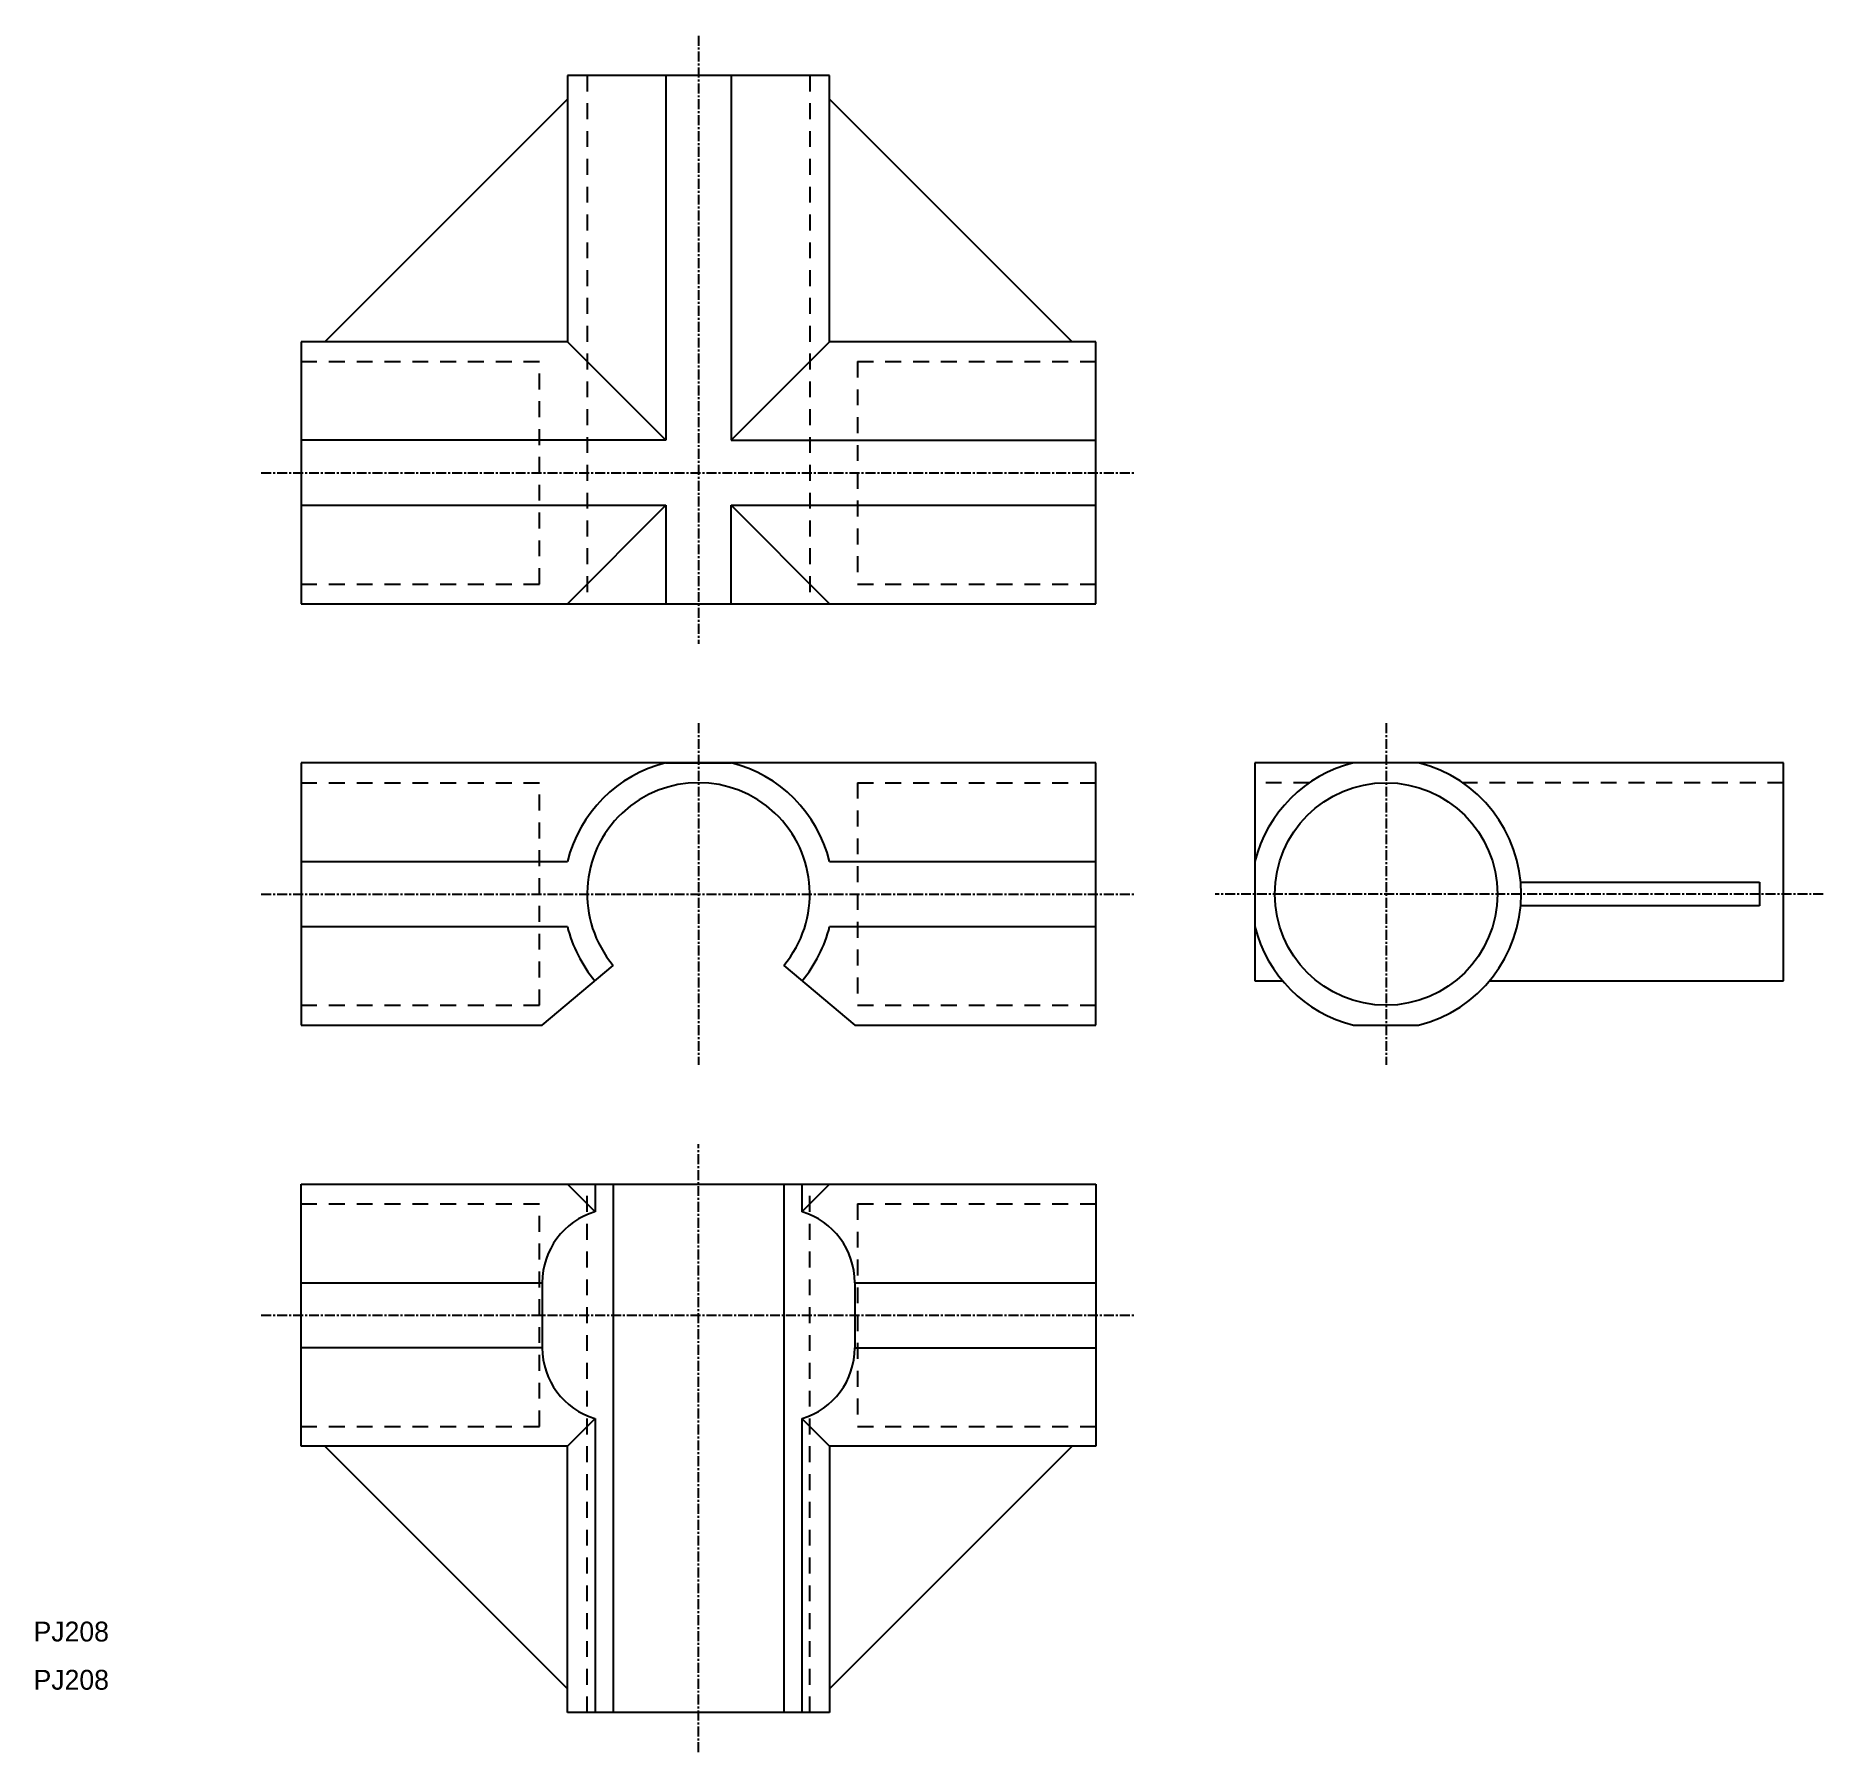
# Model space of a CAD drawing. Extents: x 3 to 228, y 32 to 248.
import ezdxf

# ---------------------------------------------------------------- set-up
doc = ezdxf.new("R2010")
doc.units = 0
doc.linetypes.add('CENTER', pattern=[2, 1.25, -0.25, 0.25, -0.25])
doc.linetypes.add('DASHED', pattern=[3.5, 2, -1.5])
doc.layers.get('0').update_dxf_attribs({"linetype": 'CONTINUOUS'})
doc.layers.add('CENTER', color=1, linetype='CENTER')

msp = doc.modelspace()

# ---------------------------------------------------------------- linework, layer by layer
at = {"color": 7, "linetype": 'CONTINUOUS'}
for p, q in [((103, 242.5), (70, 242.5)), ((70, 242.5), (70, 209)), ((82.41, 242.5), (82.41, 196.59)), ((90.59, 242.5), (90.59, 196.59)), ((103, 209), (103, 242.5)), ((39.5, 209), (70, 239.5)), ((133.5, 209), (103, 239.5)), ((70, 209), (36.5, 209)), ((36.5, 209), (36.5, 176)), ((70, 209), (82.41, 196.59)), ((103, 209), (90.59, 196.59)), ((136.5, 209), (103, 209)), ((136.5, 176), (136.5, 209)), ((82.41, 196.59), (36.5, 196.59)), ((90.59, 196.59), (136.5, 196.59)), ((36.5, 188.41), (82.41, 188.41)), ((70, 176), (82.41, 188.41)), ((82.41, 188.41), (82.41, 176)), ((103, 176), (90.59, 188.41)), ((90.59, 176), (90.59, 188.41)), ((90.59, 188.41), (136.5, 188.41)), ((36.5, 176), (136.5, 176)), ((136.5, 156), (36.5, 156)), ((36.5, 156), (36.5, 123)), ((136.5, 123), (136.5, 156)), ((223, 156), (156.5, 156)), ((156.5, 156), (156.5, 128.57)), ((223, 128.57), (223, 156)), ((36.5, 143.59), (70, 143.59)), ((103, 143.59), (136.5, 143.59)), ((189.93, 141), (220, 141)), ((220, 141), (220, 138)), ((220, 138), (189.93, 138)), ((36.5, 135.41), (70, 135.41)), ((103, 135.41), (136.5, 135.41)), ((66.84, 123), (75.78, 130.5)), ((97.22, 130.5), (106.16, 123)), ((156.5, 128.57), (159.98, 128.57)), ((186.02, 128.57), (223, 128.57)), ((36.5, 123), (66.84, 123)), ((106.16, 123), (136.5, 123)), ((168.91, 123), (177.09, 123)), ((36.5, 103), (136.5, 103)), ((36.5, 70), (36.5, 103)), ((70, 103), (73.48, 99.52)), ((73.48, 103), (73.48, 99.52)), ((75.78, 103), (75.78, 36.5)), ((97.22, 103), (97.22, 36.5)), ((103, 103), (99.52, 99.52)), ((99.52, 103), (99.52, 99.52)), ((136.5, 103), (136.5, 70)), ((36.5, 90.59), (66.84, 90.59)), ((66.84, 90.59), (66.84, 82.41)), ((106.16, 90.59), (136.5, 90.59)), ((106.16, 90.59), (106.16, 82.41)), ((66.84, 82.41), (36.5, 82.41)), ((106.16, 82.41), (136.5, 82.41)), ((70, 70), (73.48, 73.48)), ((103, 70), (99.52, 73.48)), ((99.52, 73.48), (99.52, 36.5)), ((70, 70), (36.5, 70)), ((39.5, 70), (70, 39.5)), ((70, 36.5), (70, 70)), ((133.5, 70), (103, 39.5)), ((136.5, 70), (103, 70)), ((103, 70), (103, 36.5)), ((103, 36.5), (70, 36.5))]:
    msp.add_line(p, q, dxfattribs=at)
at = {"color": 3, "linetype": 'DASHED'}
for p, q in [((72.5, 242.5), (72.5, 176)), ((100.5, 242.5), (100.5, 176)), ((36.5, 206.5), (66.5, 206.5)), ((66.5, 178.5), (66.5, 206.5)), ((106.5, 206.5), (136.5, 206.5)), ((106.5, 206.5), (106.5, 178.5)), ((36.5, 178.5), (66.5, 178.5)), ((106.5, 178.5), (136.5, 178.5)), ((36.5, 153.5), (66.5, 153.5)), ((66.5, 125.5), (66.5, 153.5)), ((106.5, 153.5), (106.5, 125.5)), ((106.5, 153.5), (136.5, 153.5)), ((163.36, 153.5), (156.5, 153.5)), ((223, 153.5), (182.64, 153.5)), ((36.5, 125.5), (66.5, 125.5)), ((106.5, 125.5), (136.5, 125.5)), ((72.5, 36.5), (72.5, 103)), ((100.5, 36.5), (100.5, 103)), ((36.5, 100.5), (66.5, 100.5)), ((66.5, 72.5), (66.5, 100.5)), ((106.5, 100.5), (106.5, 72.5)), ((106.5, 100.5), (136.5, 100.5)), ((36.5, 72.5), (66.5, 72.5)), ((106.5, 72.5), (136.5, 72.5))]:
    msp.add_line(p, q, dxfattribs=at)
for p, q in [((82.41, 156), (90.59, 156)), ((177.09, 156), (168.91, 156)), ((156.5, 143.59), (156.5, 135.41)), ((73.48, 73.48), (73.48, 36.5))]:
    msp.add_line(p, q)
at = {"color": 7, "linetype": 'CONTINUOUS'}
msp.add_circle((173, 139.5), 14, dxfattribs=at)
for centre, radius, start, end in [((86.5, 139.5), 17, 103.9306, 166.0694), ((86.5, 139.5), 17, 13.9306, 76.0694), ((173, 139.5), 17, 103.9306, 166.0694), ((173, 139.5), 17, 283.9306, 76.0694), ((86.5, 139.5), 14, 320, 220), ((86.5, 139.5), 17, 193.9305, 220), ((86.5, 139.5), 17, 319.9999, 346.0695), ((173, 139.5), 17, 193.9306, 256.0694), ((76.16, 90.59), 9.32, 106.7247, 180), ((96.84, 90.59), 9.32, 0, 73.2753), ((76.16, 82.41), 9.32, 180, 253.2753), ((96.84, 82.41), 9.32, 286.7247, 360)]:
    msp.add_arc(centre, radius, start, end, dxfattribs=at)
at = {"layer": 'CENTER', "color": 1, "linetype": 'CENTER'}
for p, q in [((86.5, 247.5), (86.5, 171)), ((31.5, 192.5), (141.5, 192.5)), ((86.5, 161), (86.5, 118)), ((173, 161), (173, 118)), ((31.5, 139.5), (141.5, 139.5)), ((228, 139.5), (151.5, 139.5)), ((86.5, 31.5), (86.5, 108)), ((31.5, 86.5), (141.5, 86.5))]:
    msp.add_line(p, q, dxfattribs=at)

# ---------------------------------------------------------------- texts
at = {"color": 7, "linetype": 'CONTINUOUS'}
for p in [(2.85, 45.44), (2.85, 39.37)]:
    msp.add_text('PJ208', height=2.5, dxfattribs=at).set_placement(p)

doc.saveas('drawing.dxf')
